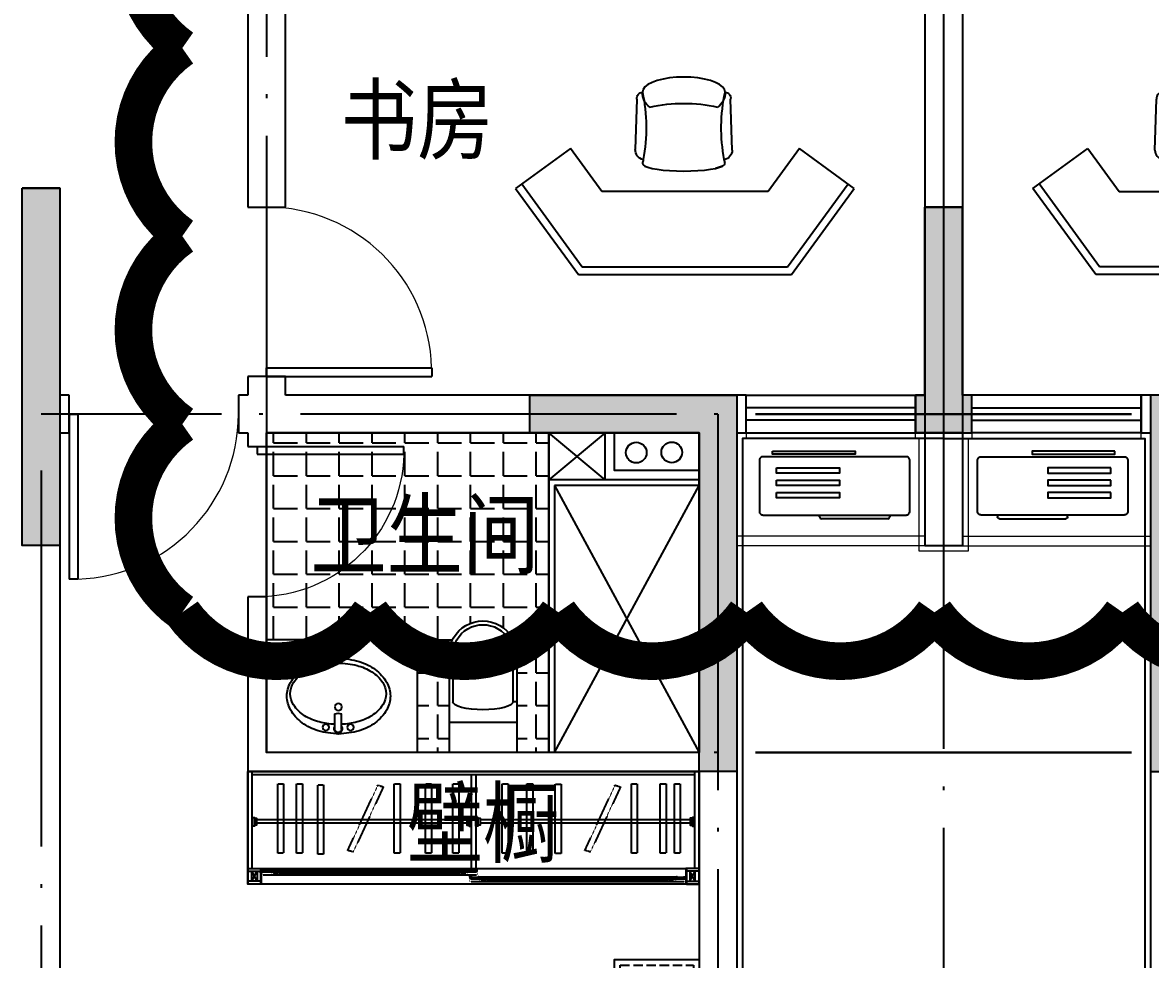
# Model space of a CAD drawing. Extents: x 802298 to 1915382, y -2285475 to -1340051.
# Drawn here: x 1374192 to 1380190, y -2236426 to -2231445 of the extents above; entities that cross this region are included whole.
import ezdxf
from ezdxf.enums import TextEntityAlignment as Align

# ---------------------------------------------------------------- set-up
doc = ezdxf.new("R2010")
doc.units = 0
doc.header["$LTSCALE"] = 1000
doc.header["$MEASUREMENT"] = 0
for name, pattern in [('DASH', [0.35, 0.25, -0.1]), ('DOTE', [2.42, 2, -0.2, 0.02, -0.2]), ('HIDDEN', [0.375, 0.25, -0.125]), ('k施-虚线', [4.5, 3, -1.5])]:
    doc.linetypes.add(name, pattern=pattern)
doc.layers.get('0').update_dxf_attribs({"linetype": 'CONTINUOUS'})
for name, color, linetype in [('DOTE', 1, 'CONTINUOUS'), ('PUB_TEXT', 7, 'CONTINUOUS'), ('WALL', 9, 'CONTINUOUS'), ('WINDOW', 4, 'CONTINUOUS'), ('修改', 6, 'CONTINUOUS'), ('厨卫', 154, 'CONTINUOUS'), ('家具', 33, 'CONTINUOUS'), ('平面填充', 252, 'CONTINUOUS'), ('结构', 7, 'CONTINUOUS')]:
    doc.layers.add(name, color=color, linetype=linetype)
doc.layers.add('保温', color=150, linetype='CONTINUOUS', lineweight=9)
doc.layers.add('栏杆百叶', color=36, linetype='CONTINUOUS', lineweight=9)
doc.layers.add('面积－户', color=2, linetype='CONTINUOUS', plot=False)
doc.styles.add('黑体', font='SIMHEI.TTF', dxfattribs={"width": 0.8})

# ---------------------------------------------------------------- blocks, each defined once
blk = doc.blocks.new('A$C20CC1F58')
for p, q in [((0, 180), (0, 700)), ((360, 700), (0, 700)), ((360, 180), (360, 700)), ((360, 539.5), (0, 539.5)), ((20, 180), (20, 430)), ((360, 430), (340, 430)), ((340, 180), (340, 430))]:
    blk.add_line(p, q)
blk.add_lwpolyline([(340, 430), (336.9, 438.2), (327.8, 446.1), (313, 453.4), (293.1, 459.8), (268.9, 465.1), (241.2, 469), (211.2, 471.4), (180, 472.2), (148.8, 471.4), (118.8, 469), (91.1, 465.1), (66.9, 459.8), (47, 453.4), (32.2, 446.1), (23.1, 438.2), (20, 430)])
for radius in [180, 160]:
    blk.add_arc((180, 180), radius, 180, 0)
blk = doc.blocks.new('$0$C-D_B0A01EA002')
for p, q in [((-18.6, -23.2), (-18.6, -105)), ((17.4, -23.2), (17.4, -105))]:
    blk.add_line(p, q)
blk.add_lwpolyline([(-273, -200, 0.130159), (-253.7, -273, 0.106469), (-192.5, -341.4, 0.084248), (-106.7, -384, 0.073281), (2, -400, 0.073281), (110.7, -384, 0.084248), (196.4, -341.4, 0.106469), (257.6, -273, 0.130159), (277, -200, 0.130159), (257.6, -127, 0.106469), (196.4, -58.6, 0.084248), (110.7, -16, 0.073281), (2, 0, 0.073281), (-106.7, -16, 0.084248), (-192.5, -58.6, 0.106469), (-253.7, -127, 0.130159)], format="xyb", close=True)
for points in [[(-18.6, -50.1, 0.052133), (-100.9, -62.4, 0.076468), (-179, -96, 0.107136), (-237.3, -152.8, 0.147373), (-255.4, -212.7, 0.147373)], [(-255.4, -212.7, 0.147373), (-237.3, -272.5, 0.107136), (-179, -329.3, 0.076468), (-100.9, -362.9, 0.063415), (-0.6, -375.7, 0.063415), (99.8, -362.9, 0.076468), (177.8, -329.3, 0.107136), (236.2, -272.5, 0.147373), (254.2, -212.7, 0.147373), (236.2, -152.8, 0.107136), (177.8, -96, 0.076468), (99.8, -62.4, 0.052133), (17.4, -50.1, 0.063415)]]:
    blk.add_lwpolyline(points, format="xyb")
for centre, radius in [((-66.1, -34.3), 16.9), ((65, -34.3), 16.9), ((0, -142.3), 18.8)]:
    blk.add_circle(centre, radius)
for centre, radius, start, end in [((-0.6, -24.8), 22.2, 324.09564, 215.90436), ((-0.6, -24.8), 18.1, 354.93946, 185.06054), ((-0.6, -71.8), 37.8, 241.58082, 298.41918)]:
    blk.add_arc(centre, radius, start, end)
blk.add_point((0, 0))
blk = doc.blocks.new('asfafasfsafaffd')
at = {"color": 8, "ltscale": 0.5}
for points in [[(1626096, -1342791.5), (1626296, -1342791.5), (1626296, -1344691.5), (1626096, -1344691.5)], [(1630896, -1342891.5), (1631096, -1342891.5), (1631096, -1344091.5), (1630846, -1344091.5), (1630846, -1343891.5), (1630896, -1343891.5)], [(1628796, -1343891.5), (1629896, -1343891.5), (1629896, -1345891.5), (1629696, -1345891.5), (1629696, -1344091.5), (1628796, -1344091.5)]]:
    blk.add_lwpolyline(points, close=True, dxfattribs=at)
for points in [[(1626296, -1342791.5), (1626296, -1344691.5), (1626096, -1342791.5), (1626096, -1344691.5)], [(1631096, -1342891.5), (1631096, -1344091.5), (1630896, -1342891.5), (1630896, -1344091.5)], [(1628796, -1344091.5), (1628796, -1343891.5), (1629896, -1344091.5), (1629896, -1343891.5)], [(1630896, -1343891.5), (1630846, -1343891.5), (1630896, -1344091.5), (1630846, -1344091.5)], [(1629896, -1345891.5), (1629696, -1345891.5), (1629896, -1344091.5), (1629696, -1344091.5)]]:
    blk.add_solid(points, dxfattribs=at)
blk = doc.blocks.new('dgfgf')
at = {"layer": '家具'}
blk.add_lwpolyline([(7597.4, -62676.2), (7147.4, -62676.2), (7147.4, -63176.2), (7597.4, -63176.2), (7597.4, -62676.2), (7517.4, -62676.2)], dxfattribs=at)
at = {"layer": '家具', "color": 251, "linetype": 'DASH', "ltscale": 0.2}
blk.add_lwpolyline([(7567.4, -62706.2), (7177.4, -62706.2), (7177.4, -63146.2), (7567.4, -63146.2)], close=True, dxfattribs=at)
blk = doc.blocks.new('A$C72813290')
at = {"layer": '家具'}
for p, q in [((579.1, 2000), (0, 2000)), ((0, 500), (0, 2000)), ((579.1, 500), (579.1, 2010)), ((1830, 2030), (599.1, 2030)), ((779.5, 752.6), (779.5, 2030)), ((1850, 500), (1850, 2000)), ((1850, 2000), (1980, 2000)), ((1980, 500), (1980, 2000)), ((30, 530), (30, 1970)), ((579.1, 1970), (30, 1970)), ((169.9, 1944.6), (169.9, 1282.8)), ((1850, 1970), (1950, 1970)), ((1950, 530), (1950, 1970)), ((169.9, 555.4), (169.9, 1217.2)), ((912.3, 500), (0, 500)), ((579.1, 530), (30, 530)), ((1850, 530), (1950, 530)), ((1850, 500), (1980, 500)), ((1830, 470), (967.1, 470))]:
    blk.add_line(p, q, dxfattribs=at)
at = {"layer": '家具', "linetype": 'DASH'}
for p, q in [((1850, 2000), (579.1, 2000)), ((912.3, 500), (1850, 500))]:
    blk.add_line(p, q, dxfattribs=at)
at = {"layer": '家具'}
for points in [[(169.9, 1944.6), (405.3, 1944.6, -0.414214), (465.3, 1884.6), (465.3, 1342.8, -0.414214), (405.3, 1282.8), (169.9, 1282.8, -0.414214), (109.9, 1342.8), (109.9, 1884.6, -0.414214)], [(169.9, 555.4), (405.3, 555.4, 0.414214), (465.3, 615.4), (465.3, 1157.2, 0.414214), (405.3, 1217.2), (169.9, 1217.2, 0.414214), (109.9, 1157.2), (109.9, 615.4, 0.414214)]]:
    blk.add_lwpolyline(points, format="xyb", close=True, dxfattribs=at)
blk.add_lwpolyline([(579.1, 832.6, 0.180302), (1070.8, 724.6, -0.088637), (967.1, 470.1, 28871.271551)], format="xyb", dxfattribs=at)
for centre, radius, start, end in [((599.1, 2010), 20, 90, 180), ((1819.3, 2001.3), 30.7, 357.68839, 69.69174), ((1391.5, 1313.2), 944, 210.60747, 243.27731), ((1819.3, 498.8), 30.7, 290.35664, 2.31522)]:
    blk.add_arc(centre, radius, start, end, dxfattribs=at)
blk.add_blockref('dgfgf', (-7147.4, 65176.2), dxfattribs=at)
at = {"layer": '家具', "xscale": -1, "rotation": 180}
blk.add_blockref('dgfgf', (-7147.4, -62676.2), dxfattribs=at)
blk = doc.blocks.new('A$C23642D9D')
at = {"layer": '家具'}
blk.add_blockref('A$C72813290', (0, 0), dxfattribs=at)
blk = doc.blocks.new('A$C4EB5717C')
at = {"layer": '家具', "color": 8}
for p, q in [((520.3, 110), (520.3, 120)), ((893.1, 120), (893.1, 110)), ((883.1, 100), (530.3, 100))]:
    blk.add_line(p, q, dxfattribs=at)
at = {"layer": '家具'}
blk.add_lwpolyline([(220, 120), (980, 120, 0.414214), (1000, 140), (1000, 410, 0.414214), (980, 430), (220, 430, 0.414214), (200, 410), (200, 140, 0.414214)], format="xyb", close=True, dxfattribs=at)
at = {"layer": '家具', "color": 8}
for points in [[(269.2, 459.1), (709, 459.1), (709, 444), (269.2, 444)], [(290.4, 371.5), (625.9, 371.5), (625.9, 342.6), (290.4, 342.6)], [(290.4, 305.7), (625.9, 305.7), (625.9, 276.8), (290.4, 276.8)], [(290.4, 239.9), (625.9, 239.9), (625.9, 211), (290.4, 211)]]:
    blk.add_lwpolyline(points, close=True, dxfattribs=at)
for centre, start, end in [((530.3, 110), 180, 270), ((883.1, 110), 270, 0)]:
    blk.add_arc(centre, 10, start, end, dxfattribs=at)
blk = doc.blocks.new('adadadsasadasd')
at = {"layer": '家具'}
for p, q in [((1600489.6, -1342374.6), (1600458.2, -1342382.6)), ((1600489.6, -1342374.6), (1600458.2, -1342382.6)), ((1600524.3, -1342368.7), (1600489.6, -1342374.6)), ((1600524.3, -1342368.7), (1600489.6, -1342374.6)), ((1600561.4, -1342365.1), (1600524.3, -1342368.7)), ((1600561.4, -1342365.1), (1600524.3, -1342368.7)), ((1600599.6, -1342363.9), (1600561.4, -1342365.1)), ((1600599.6, -1342363.9), (1600561.4, -1342365.1)), ((1600637.8, -1342365.1), (1600599.6, -1342363.9)), ((1600637.8, -1342365.1), (1600599.6, -1342363.9)), ((1600674.8, -1342368.7), (1600637.8, -1342365.1)), ((1600674.8, -1342368.7), (1600637.8, -1342365.1)), ((1600709.6, -1342374.6), (1600674.8, -1342368.7)), ((1600709.6, -1342374.6), (1600674.8, -1342368.7)), ((1600741, -1342382.6), (1600709.6, -1342374.6)), ((1600741, -1342382.6), (1600709.6, -1342374.6)), ((1600382.9, -1342430), (1600379.6, -1342443.9)), ((1600382.9, -1342430), (1600379.6, -1342443.9)), ((1600392.9, -1342416.5), (1600382.9, -1342430)), ((1600392.9, -1342416.5), (1600382.9, -1342430)), ((1600409.1, -1342403.9), (1600392.9, -1342416.5)), ((1600409.1, -1342403.9), (1600392.9, -1342416.5)), ((1600431.1, -1342392.4), (1600409.1, -1342403.9)), ((1600431.1, -1342392.4), (1600409.1, -1342403.9)), ((1600458.2, -1342382.6), (1600431.1, -1342392.4)), ((1600458.2, -1342382.6), (1600431.1, -1342392.4)), ((1600768.1, -1342392.4), (1600741, -1342382.6)), ((1600768.1, -1342392.4), (1600741, -1342382.6)), ((1600790.1, -1342403.9), (1600768.1, -1342392.4)), ((1600790.1, -1342403.9), (1600768.1, -1342392.4)), ((1600806.3, -1342416.5), (1600790.1, -1342403.9)), ((1600806.3, -1342416.5), (1600790.1, -1342403.9)), ((1600816.2, -1342430), (1600806.3, -1342416.5)), ((1600816.2, -1342430), (1600806.3, -1342416.5)), ((1600819.6, -1342443.9), (1600816.2, -1342430)), ((1600819.6, -1342443.9), (1600816.2, -1342430)), ((1600350.3, -1342481.2), (1600341.9, -1342748.5)), ((1600350.3, -1342481.2), (1600341.9, -1342748.5)), ((1600857.4, -1342751.9), (1600848.8, -1342481.2)), ((1600857.4, -1342751.9), (1600848.8, -1342481.2)), ((1599996.4, -1342743.6), (1599705.5, -1342955.7)), ((1599996.4, -1342743.6), (1599705.5, -1342955.7)), ((1600163.8, -1342973.1), (1599996.4, -1342743.6)), ((1600163.8, -1342973.1), (1599996.4, -1342743.6)), ((1601215.1, -1342743.6), (1601047.8, -1342973.1)), ((1601215.1, -1342743.6), (1601047.8, -1342973.1)), ((1601506, -1342955.7), (1601215.1, -1342743.6)), ((1601506, -1342955.7), (1601215.1, -1342743.6)), ((1600379.6, -1342823.9), (1600382.9, -1342830.8)), ((1600379.6, -1342823.9), (1600382.9, -1342830.8)), ((1600382.9, -1342830.8), (1600392.9, -1342837.5)), ((1600382.9, -1342830.8), (1600392.9, -1342837.5)), ((1600392.9, -1342837.5), (1600409.1, -1342843.9)), ((1600392.9, -1342837.5), (1600409.1, -1342843.9)), ((1600409.1, -1342843.9), (1600431.1, -1342849.6)), ((1600409.1, -1342843.9), (1600431.1, -1342849.6)), ((1600431.1, -1342849.6), (1600458.2, -1342854.5)), ((1600431.1, -1342849.6), (1600458.2, -1342854.5)), ((1600458.2, -1342854.5), (1600489.6, -1342858.5)), ((1600458.2, -1342854.5), (1600489.6, -1342858.5)), ((1600709.6, -1342858.5), (1600741, -1342854.5)), ((1600709.6, -1342858.5), (1600741, -1342854.5)), ((1600741, -1342854.5), (1600768.1, -1342849.6)), ((1600741, -1342854.5), (1600768.1, -1342849.6)), ((1600790.1, -1342843.9), (1600768.1, -1342849.6)), ((1600768.1, -1342849.6), (1600790.1, -1342843.9)), ((1600768.1, -1342849.6), (1600790.1, -1342843.9)), ((1600806.3, -1342837.5), (1600790.1, -1342843.9)), ((1600790.1, -1342843.9), (1600806.3, -1342837.5)), ((1600790.1, -1342843.9), (1600806.3, -1342837.5)), ((1600806.3, -1342837.5), (1600816.2, -1342830.8)), ((1600806.3, -1342837.5), (1600816.2, -1342830.8)), ((1600816.2, -1342830.8), (1600819.6, -1342823.9)), ((1600816.2, -1342830.8), (1600819.6, -1342823.9)), ((1600489.6, -1342858.5), (1600524.3, -1342861.5)), ((1600489.6, -1342858.5), (1600524.3, -1342861.5)), ((1600524.3, -1342861.5), (1600561.4, -1342863.3)), ((1600524.3, -1342861.5), (1600561.4, -1342863.3)), ((1600561.4, -1342863.3), (1600599.6, -1342863.9)), ((1600561.4, -1342863.3), (1600599.6, -1342863.9)), ((1600599.6, -1342863.9), (1600637.8, -1342863.3)), ((1600599.6, -1342863.9), (1600637.8, -1342863.3)), ((1600637.8, -1342863.3), (1600674.8, -1342861.5)), ((1600637.8, -1342863.3), (1600674.8, -1342861.5)), ((1600674.8, -1342861.5), (1600709.6, -1342858.5)), ((1600674.8, -1342861.5), (1600709.6, -1342858.5)), ((1599705.5, -1342955.7), (1600039.1, -1343413.1)), ((1599705.5, -1342955.7), (1600039.1, -1343413.1)), ((1599737.9, -1342932.1), (1600059.4, -1343373.1)), ((1601047.8, -1342973.1), (1600163.8, -1342973.1)), ((1601047.8, -1342973.1), (1600163.8, -1342973.1)), ((1601152.1, -1343373.1), (1601473.7, -1342932.1)), ((1601172.5, -1343413.1), (1601506, -1342955.7)), ((1601172.5, -1343413.1), (1601506, -1342955.7)), ((1600059.4, -1343373.1), (1601152.1, -1343373.1)), ((1600039.1, -1343413.1), (1601172.5, -1343413.1)), ((1600039.1, -1343413.1), (1601172.5, -1343413.1))]:
    blk.add_line(p, q, dxfattribs=at)
at = {"layer": '家具', "extrusion": (0, 0, -1)}
for centre, major_axis, start_param, end_param in [((1600383.5, -1342477), (-23.6, 23.6), 5.371485, 6.95246), ((1600383.5, -1342477), (-23.6, 23.6), 5.371485, 6.95246), ((1600471.8, -1342447.8), (-65.3, 65.3), 4.528152, 5.540103), ((1599510, -1342633.9), (629.4, 629.4), 0.570297, 0.976441), ((1600727.4, -1342447.8), (-65.2, 65.2), 2.313868, 3.325802), ((1601689.2, -1342633.9), (-629.4, 629.4), 5.306744, 5.712889), ((1600815.7, -1342477), (23.6, 23.6), -0.669275, 0.9117), ((1600815.7, -1342477), (23.6, 23.6), -0.669275, 0.9117), ((1600599.6, -1343323.8), (579.8, 579.8), -1.006746, -0.564071), ((1600393.7, -1342751.9), (36.7, 36.7), 2.546592, 3.991324), ((1600393.7, -1342751.9), (36.7, 36.7), 2.546592, 3.991324), ((1600805.4, -1342751.9), (36.7, 36.7), 0.786618, 2.165797), ((1600805.4, -1342751.9), (36.7, 36.7), 0.786618, 2.165797), ((1599509.6, -1342633.9), (-872.2, 179.7), 3.129397, 3.153448), ((1599509.6, -1342633.9), (-872.2, 179.7), 3.129397, 3.153448), ((1601689.6, -1342633.9), (872.2, 179.7), 3.129733, 3.153784), ((1601689.6, -1342633.9), (872.2, 179.7), 3.129733, 3.153784)]:
    blk.add_ellipse(centre, major_axis=major_axis, ratio=1, start_param=start_param, end_param=end_param, dxfattribs=at)
blk = doc.blocks.new('$DorLib2D$00000001')
for p, q in [((0.45, 0.975), (0.5, 0.975)), ((0.45, 0), (0.45, 0.975)), ((0.5, 0), (0.5, 0.975)), ((0.5, 0), (0.45, 0))]:
    blk.add_line(p, q)
at = {"lineweight": 13}
blk.add_arc((0.475, 0), 0.975, 91.46928, 180, dxfattribs=at)
blk = doc.blocks.new('A$C4EDB07DC')
at = {"layer": '家具'}
h = blk.add_hatch(dxfattribs=at)
h.set_pattern_fill('DOTS', color=256, scale=10, angle=180, style=0)
h.set_pattern_definition([(360, (7126.516, -2043.4462), (0.3125, 0.625), [0, -0.625])])
edge = h.paths.add_edge_path()
edge.add_line((-190, 63.1), (-187, 63.1))
edge.add_line((-187, 63.1), (-187, 71.1))
edge.add_line((-187, 71.1), (-190, 71.1))
edge.add_ellipse((-189.7, 67.1), major_axis=(2.83, -2.83), ratio=1, start_angle=138.5853, end_angle=311.4147)
h = blk.add_hatch(color=256, dxfattribs=at)
h.paths.add_polyline_path([(-148.1, 77.9), (-145.6, 77.9), (-145.6, 80.9), (-148.1, 80.9)])
edge = h.paths.add_edge_path(flags=16)
edge.add_line((-146.2, 77.9), (-148.1, 77.9))
h = blk.add_hatch(color=256, dxfattribs=at)
h.paths.add_polyline_path([(753.1, 77.9), (750.6, 77.9), (750.6, 80.9), (753.1, 80.9)])
edge = h.paths.add_edge_path(flags=16)
edge.add_line((751.2, 77.9), (753.1, 77.9))
h = blk.add_hatch(color=256, dxfattribs=at)
h.paths.add_polyline_path([(796.9, 39.6), (799.4, 39.6), (799.4, 42.6), (796.9, 42.6)])
edge = h.paths.add_edge_path(flags=16)
edge.add_line((798.8, 39.6), (796.9, 39.6))
h = blk.add_hatch(color=256, dxfattribs=at)
h.paths.add_polyline_path([(1699.7, 39.6), (1697.2, 39.6), (1697.2, 42.6), (1699.7, 42.6)])
edge = h.paths.add_edge_path(flags=16)
edge.add_line((1697.8, 39.6), (1699.7, 39.6))
h = blk.add_hatch(dxfattribs=at)
h.set_pattern_fill('DOTS', color=256, scale=10, angle=180, style=0)
h.set_pattern_definition([(180, (-5577.07925, -2081.9169), (-0.3125, 0.625), [0, -0.625])])
edge = h.paths.add_edge_path()
edge.add_line((1739.4, 32.6), (1736.4, 32.6))
edge.add_line((1736.4, 32.6), (1736.4, 24.6))
edge.add_line((1736.4, 24.6), (1739.4, 24.6))
edge.add_ellipse((1739.1, 28.6), major_axis=(2.83, -2.83), ratio=1, start_angle=-41.4147, end_angle=131.4147)
for p, q in [((-250, 0, 0), (-250, 650, 0)), ((-250, 0, 0), (-250, 650, 0)), ((-250, 650, 0), (1800, 650)), ((-250, 650, 0), (-250, 17.2, 0)), ((-230, 90, 0), (-230, 650, 0)), ((1800, 90), (1800, 650)), ((795, 375, 0), (795, 375, 0)), ((1770, 375), (1770, 375)), ((795, 345, 0), (795, 345, 0)), ((1770, 345), (1770, 345)), ((-250, 47, 0), (-250, 90, 0)), ((-250, 90, 0), (-250, 0, 0)), ((-250, 75, 0), (-193, 75, 0)), ((-232, 18, 0), (-232, 75, 0)), ((-208, 18, 0), (-232, 75, 0)), ((-232, 18, 0), (-208, 75, 0)), ((-208, 75, 0), (-208, 18, 0)), ((-190, 90, 0), (-190, 0, 0)), ((-190, 71.1, 0), (-186.9, 71.1, 0)), ((-190, 63.1, 0), (-187, 63.1, 0)), ((-187.6, 79.2, 0), (-179.6, 79.2, 0)), ((-187, 63.1, 0), (-187, 71.1, 0)), ((795, 77.9, 0), (-186.5, 77.9, 0)), ((-184.2, 68.9, 0), (-184.2, 77.9, 0)), ((789.2, 68.9, 0), (-184.2, 68.9, 0)), ((-180.9, 52.9, 0), (788.4, 52.9, 0)), ((-148.1, 80.9, 0), (-145.6, 80.9, 0)), ((-148.1, 77.9, 0), (-148.1, 80.9, 0)), ((-146.2, 77.9, 0), (-148.1, 77.9, 0)), ((-145.6, 80.9, 0), (750.6, 80.9, 0)), ((-113.6, 68.9, 0), (-130.6, 68.9, 0)), ((-130.6, 68.9, 0), (-130.6, 57.9, 0)), ((-130.6, 59.9, 0), (-130.2, 60.9, 0)), ((-130.6, 56.4, 0), (-130.6, 58.6, 0)), ((-130.6, 57.9, 0), (-127.6, 57.9, 0)), ((-130.6, 55.9, 0), (736.9, 55.9, 0)), ((-130, 68, 0), (-130.5, 67.6, 0)), ((-130.5, 67.6, 0), (-130.5, 67.6, 0)), ((-130.5, 65.7, 0), (-130, 66, 0)), ((-130.2, 60.9, 0), (-129.6, 61.8, 0)), ((-129.5, 68.5, 0), (-130, 68, 0)), ((-130, 66, 0), (-129.5, 66.6, 0)), ((-129.6, 61.8, 0), (-128.6, 62.5, 0)), ((-128.9, 68.9, 0), (-129.5, 68.5, 0)), ((-129.5, 66.6, 0), (-129, 67, 0)), ((-129, 67, 0), (-128.5, 67.4, 0)), ((-128.6, 62.5, 0), (-127.9, 63.1, 0)), ((-128.5, 67.4, 0), (-128, 67.7, 0)), ((-128, 67.7, 0), (-127.8, 68.3, 0)), ((-127.9, 63.1, 0), (-127, 63.7, 0)), ((-127.8, 68.3, 0), (-127.3, 68.6, 0)), ((-127.6, 57.9, 0), (-127.6, 60.2, 0)), ((-127.3, 68.6, 0), (-126.9, 68.8, 0)), ((-127, 63.7, 0), (-126.6, 64.1, 0)), ((-126.6, 60.1, 0), (-126.9, 59.8, 0)), ((-126.6, 64.1, 0), (-126.3, 64.6, 0)), ((-126.1, 60.5, 0), (-126.6, 60.1, 0)), ((-126.3, 64.6, 0), (-126, 65.3, 0)), ((-125.5, 60.7, 0), (-126.1, 60.5, 0)), ((-126, 65.3, 0), (-125.5, 65.9, 0)), ((-125.5, 65.9, 0), (-125, 66.2, 0)), ((-124.9, 61, 0), (-125.5, 60.7, 0)), ((-125, 66.2, 0), (-124.4, 66.7, 0)), ((-124.4, 61.3, 0), (-124.9, 61, 0)), ((-124.4, 66.7, 0), (-123.8, 67.2, 0)), ((-123.7, 61.7, 0), (-124.4, 61.3, 0)), ((-123.8, 67.2, 0), (-122.9, 67.6, 0)), ((-123, 62.3, 0), (-123.7, 61.7, 0)), ((-122.7, 62.8, 0), (-123, 62.3, 0)), ((-122.9, 67.6, 0), (-122.2, 67.8, 0)), ((-122.3, 63.4, 0), (-122.7, 62.8, 0)), ((-121.6, 63.8, 0), (-122.3, 63.4, 0)), ((-122.2, 67.8, 0), (-121.6, 68, 0)), ((-121.6, 68, 0), (-121, 68.1, 0)), ((-120.8, 64.3, 0), (-121.6, 63.8, 0)), ((-121, 68.1, 0), (-120.4, 68.3, 0)), ((-120.1, 65, 0), (-120.8, 64.3, 0)), ((-120.4, 68.3, 0), (-119.9, 68.3, 0)), ((-119.2, 65.8, 0), (-120.1, 65, 0)), ((-119.9, 68.3, 0), (-119.9, 68.9, 0)), ((-118.7, 66.4, 0), (-119.2, 65.8, 0)), ((-118.4, 67, 0), (-118.7, 66.4, 0)), ((-117.3, 67.3, 0), (-118.4, 67, 0)), ((-115.9, 67.6, 0), (-117.3, 67.3, 0)), ((-114.4, 68, 0), (-115.9, 67.6, 0)), ((-114.8, 66.6, 0), (-113.6, 66.6, 0)), ((-113.8, 68.9, 0), (-114.4, 68, 0)), ((-113.6, 68.9, 0), (-113.6, 66.6, 0)), ((-110.6, 68.9, 0), (-110.6, 65.9, 0)), ((-110.6, 68.9, 0), (-110.6, 65.9, 0)), ((715.6, 65.9, 0), (-110.6, 65.9, 0)), ((735.6, 68.9, 0), (715.6, 68.9, 0)), ((715.6, 68.9, 0), (715.6, 65.9, 0)), ((718.6, 68.9, 0), (735.6, 68.9, 0)), ((718.6, 68.9, 0), (718.6, 66.6, 0)), ((719.8, 66.6, 0), (718.6, 66.6, 0)), ((718.8, 68.9, 0), (719.4, 68, 0)), ((719.4, 68, 0), (720.9, 67.6, 0)), ((720.9, 67.6, 0), (722.3, 67.3, 0)), ((722.3, 67.3, 0), (723.4, 67, 0)), ((723.4, 67, 0), (723.7, 66.4, 0)), ((723.7, 66.4, 0), (724.2, 65.8, 0)), ((724.2, 65.8, 0), (725.1, 65, 0)), ((724.9, 68.3, 0), (724.9, 68.9, 0)), ((725.4, 68.3, 0), (724.9, 68.3, 0)), ((725.1, 65, 0), (725.8, 64.3, 0)), ((726, 68.1, 0), (725.4, 68.3, 0)), ((725.8, 64.3, 0), (726.6, 63.8, 0)), ((726.6, 68, 0), (726, 68.1, 0)), ((727.2, 67.8, 0), (726.6, 68, 0)), ((726.6, 63.8, 0), (727.3, 63.4, 0)), ((727.9, 67.6, 0), (727.2, 67.8, 0)), ((727.3, 63.4, 0), (727.7, 62.8, 0)), ((727.7, 62.8, 0), (728, 62.3, 0)), ((728.8, 67.2, 0), (727.9, 67.6, 0)), ((728, 62.3, 0), (728.7, 61.7, 0)), ((728.7, 61.7, 0), (729.4, 61.3, 0)), ((729.4, 66.7, 0), (728.8, 67.2, 0)), ((730, 66.2, 0), (729.4, 66.7, 0)), ((729.4, 61.3, 0), (729.9, 61, 0)), ((729.9, 61, 0), (730.5, 60.7, 0)), ((730.5, 65.9, 0), (730, 66.2, 0)), ((731, 65.3, 0), (730.5, 65.9, 0)), ((730.5, 60.7, 0), (731.1, 60.5, 0)), ((731.3, 64.6, 0), (731, 65.3, 0)), ((731.1, 60.5, 0), (731.6, 60.1, 0)), ((731.6, 64.1, 0), (731.3, 64.6, 0)), ((732, 63.7, 0), (731.6, 64.1, 0)), ((731.6, 60.1, 0), (731.9, 59.8, 0)), ((732.3, 68.6, 0), (731.9, 68.8, 0)), ((732.9, 63.1, 0), (732, 63.7, 0)), ((732.8, 68.3, 0), (732.3, 68.6, 0)), ((732.6, 57.9, 0), (732.6, 60.2, 0)), ((735.6, 57.9, 0), (732.6, 57.9, 0)), ((733, 67.7, 0), (732.8, 68.3, 0)), ((733.6, 62.5, 0), (732.9, 63.1, 0)), ((733.5, 67.4, 0), (733, 67.7, 0)), ((734, 67, 0), (733.5, 67.4, 0)), ((734.6, 61.8, 0), (733.6, 62.5, 0)), ((733.9, 68.9, 0), (734.5, 68.5, 0)), ((734.5, 66.6, 0), (734, 67, 0)), ((734.5, 68.5, 0), (735, 68, 0)), ((735, 66, 0), (734.5, 66.6, 0)), ((735.2, 60.9, 0), (734.6, 61.8, 0)), ((735, 68, 0), (735.5, 67.6, 0)), ((735.5, 65.7, 0), (735, 66, 0)), ((735.6, 59.9, 0), (735.2, 60.9, 0)), ((735.5, 67.6, 0), (735.5, 67.6, 0)), ((735.6, 68.9, 0), (735.6, 57.9, 0)), ((735.6, 56.4, 0), (735.6, 58.6, 0)), ((753.1, 80.9, 0), (750.6, 80.9, 0)), ((751.2, 77.9, 0), (753.1, 77.9, 0)), ((753.1, 77.9, 0), (753.1, 80.9, 0)), ((792.6, 79.2, 0), (784.6, 79.2, 0)), ((789.2, 68.9, 0), (789.2, 77.9, 0)), ((1740, 90, 0), (1740, 0, 0)), ((1800, 75), (1743, 75, 0)), ((1758, 75, 0), (1758, 18, 0)), ((1758, 18, 0), (1782, 75)), ((1782, 18), (1758, 75, 0)), ((1782, 18), (1782, 75)), ((1800, 47), (1800, 90)), ((-193, 18, 0), (-250, 18, 0)), ((757.4, 50.6, 0), (757.4, 40.9, 0)), ((757.4, 40.9, 0), (765.4, 40.9, 0)), ((760.8, 39.6, 0), (1735.9, 39.6, 0)), ((760.8, 30.6, 0), (760.8, 39.6, 0)), ((760.8, 30.6, 0), (1733.6, 30.6, 0)), ((764.1, 14.6, 0), (1731.3, 14.6, 0)), ((765.4, 40.9, 0), (765.4, 50.6, 0)), ((796.9, 42.6, 0), (799.4, 42.6, 0)), ((796.9, 39.6, 0), (796.9, 42.6, 0)), ((798.8, 39.6, 0), (796.9, 39.6, 0)), ((799.4, 42.6, 0), (1697.2, 42.6, 0)), ((831.4, 30.6, 0), (814.4, 30.6, 0)), ((814.4, 30.6, 0), (814.4, 19.6, 0)), ((814.4, 21.5, 0), (814.8, 22.6, 0)), ((814.4, 19.6, 0), (817.4, 19.6, 0)), ((814.4, 17.6, 0), (1680.3, 17.6)), ((815, 29.7, 0), (814.5, 29.3, 0)), ((814.5, 29.3, 0), (814.5, 29.3, 0)), ((814.5, 27.4, 0), (815, 27.7, 0)), ((814.8, 22.6, 0), (815.4, 23.4, 0)), ((815.5, 30.2, 0), (815, 29.7, 0)), ((815, 27.7, 0), (815.5, 28.2, 0)), ((815.4, 23.4, 0), (816.4, 24.1, 0)), ((816.1, 30.5, 0), (815.5, 30.2, 0)), ((815.5, 28.2, 0), (816, 28.7, 0)), ((816, 28.7, 0), (816.5, 29.1, 0)), ((816.4, 24.1, 0), (817.1, 24.8, 0)), ((816.5, 29.1, 0), (817, 29.4, 0)), ((817, 29.4, 0), (817.2, 30, 0)), ((817.1, 24.8, 0), (818, 25.3, 0)), ((817.2, 30, 0), (817.7, 30.2, 0)), ((817.4, 19.6, 0), (817.4, 21.8, 0)), ((817.7, 30.2, 0), (818.1, 30.4, 0)), ((818, 25.3, 0), (818.4, 25.8, 0)), ((818.4, 21.8, 0), (818.1, 21.4, 0)), ((818.4, 25.8, 0), (818.7, 26.3, 0)), ((818.9, 22.2, 0), (818.4, 21.8, 0)), ((818.7, 26.3, 0), (819, 26.9, 0)), ((819.5, 22.4, 0), (818.9, 22.2, 0)), ((819, 26.9, 0), (819.5, 27.6, 0)), ((819.5, 27.6, 0), (820, 27.9, 0)), ((820.1, 22.6, 0), (819.5, 22.4, 0)), ((820, 27.9, 0), (820.6, 28.4, 0)), ((820.6, 22.9, 0), (820.1, 22.6, 0)), ((820.6, 28.4, 0), (821.2, 28.9, 0)), ((821.3, 23.3, 0), (820.6, 22.9, 0)), ((821.2, 28.9, 0), (822.1, 29.3, 0)), ((822, 23.9, 0), (821.3, 23.3, 0)), ((822.3, 24.4, 0), (822, 23.9, 0)), ((822.1, 29.3, 0), (822.8, 29.5, 0)), ((822.7, 25.1, 0), (822.3, 24.4, 0)), ((823.4, 25.4, 0), (822.7, 25.1, 0)), ((822.8, 29.5, 0), (823.4, 29.7, 0)), ((823.4, 29.7, 0), (824, 29.7, 0)), ((824.2, 26, 0), (823.4, 25.4, 0)), ((824, 29.7, 0), (824.6, 29.9, 0)), ((824.9, 26.6, 0), (824.2, 26, 0)), ((824.6, 29.9, 0), (825.1, 30, 0)), ((825.8, 27.5, 0), (824.9, 26.6, 0)), ((825.1, 30, 0), (825.1, 30.6, 0)), ((826.3, 28, 0), (825.8, 27.5, 0)), ((826.6, 28.7, 0), (826.3, 28, 0)), ((827.7, 28.9, 0), (826.6, 28.7, 0)), ((829.1, 29.2, 0), (827.7, 28.9, 0)), ((830.6, 29.7, 0), (829.1, 29.2, 0)), ((830.2, 28.2, 0), (831.4, 28.2, 0)), ((831.2, 30.5, 0), (830.6, 29.7, 0)), ((831.4, 30.6, 0), (831.4, 28.2, 0)), ((834.4, 30.6, 0), (834.4, 27.6, 0)), ((1659.2, 27.6), (834.4, 27.6, 0)), ((1659.2, 30.6), (1659.2, 27.6)), ((1662.2, 30.6), (1679.2, 30.6)), ((1662.2, 30.6), (1662.2, 28.2)), ((1663.4, 28.2), (1662.2, 28.2)), ((1662.4, 30.5), (1663, 29.7)), ((1663, 29.7), (1664.5, 29.2)), ((1664.5, 29.2), (1665.9, 28.9)), ((1665.9, 28.9), (1667, 28.7)), ((1667, 28.7), (1667.3, 28)), ((1667.3, 28), (1667.8, 27.5)), ((1667.8, 27.5), (1668.8, 26.6)), ((1668.6, 30), (1668.5, 30.6)), ((1669.1, 29.9), (1668.6, 30)), ((1668.8, 26.6), (1669.5, 26)), ((1669.7, 29.7), (1669.1, 29.9)), ((1669.5, 26), (1670.2, 25.4)), ((1670.2, 29.7), (1669.7, 29.7)), ((1670.8, 29.5), (1670.2, 29.7)), ((1670.2, 25.4), (1670.9, 25.1)), ((1671.6, 29.3), (1670.8, 29.5)), ((1670.9, 25.1), (1671.3, 24.4)), ((1671.3, 24.4), (1671.6, 23.9)), ((1672.5, 28.9), (1671.6, 29.3)), ((1671.6, 23.9), (1672.4, 23.3)), ((1672.4, 23.3), (1673, 22.9)), ((1673, 28.4), (1672.5, 28.9)), ((1673.6, 27.9), (1673, 28.4)), ((1673, 22.9), (1673.5, 22.6)), ((1673.5, 22.6), (1674.2, 22.4)), ((1674.2, 27.6), (1673.6, 27.9)), ((1674.6, 26.9), (1674.2, 27.6)), ((1674.2, 22.4), (1674.7, 22.2)), ((1674.9, 26.3), (1674.6, 26.9)), ((1674.7, 22.2), (1675.2, 21.8)), ((1675.2, 25.8), (1674.9, 26.3)), ((1675.7, 25.3), (1675.2, 25.8)), ((1675.2, 21.8), (1675.5, 21.4)), ((1676, 30.2), (1675.6, 30.4)), ((1676.5, 24.8), (1675.7, 25.3)), ((1676.5, 30), (1676, 30.2)), ((1676.2, 19.6), (1676.2, 21.8)), ((1679.2, 19.6), (1676.2, 19.6)), ((1676.6, 29.4), (1676.5, 30)), ((1677.2, 24.1), (1676.5, 24.8)), ((1677.2, 29.1), (1676.6, 29.4)), ((1677.6, 28.7), (1677.2, 29.1)), ((1678.2, 23.4), (1677.2, 24.1)), ((1677.5, 30.5), (1678.2, 30.2)), ((1678.1, 28.2), (1677.6, 28.7)), ((1678.6, 27.7), (1678.1, 28.2)), ((1678.2, 30.2), (1678.6, 29.7)), ((1678.8, 22.6), (1678.2, 23.4)), ((1678.6, 29.7), (1679.2, 29.3)), ((1679.2, 27.4), (1678.6, 27.7)), ((1679.2, 21.5), (1678.8, 22.6)), ((1679.2, 30.6), (1679.2, 19.6)), ((1679.2, 29.3), (1679.2, 29.3)), ((1679.2, 18.1), (1679.2, 20.2)), ((1699.7, 42.6, 0), (1697.2, 42.6, 0)), ((1697.8, 39.6, 0), (1699.7, 39.6, 0)), ((1699.7, 39.6, 0), (1699.7, 42.6, 0)), ((1737, 40.9, 0), (1729, 40.9, 0)), ((1733.6, 30.6, 0), (1733.6, 39.6, 0)), ((1739.4, 32.6, 0), (1736.3, 32.6, 0)), ((1736.4, 24.6, 0), (1736.4, 32.6, 0)), ((1739.4, 24.6, 0), (1736.4, 24.6, 0)), ((1743, 18, 0), (1800, 18)), ((1743, 0, 0), (-250, 0, 0)), ((1800, 0), (1743, 0, 0))]:
    blk.add_line(p, q, dxfattribs=at)
at = {"layer": '家具', "linetype": 'k施-虚线', "ltscale": 30}
for p, q in [((765, 630, 0), (765, 90, 0)), ((785, 630, 0), (785, 90, 0))]:
    blk.add_line(p, q, dxfattribs=at)
at = {"layer": '家具', "linetype": 'HIDDEN', "ltscale": 0.001}
for p, q in [((745, 371.6, 0), (-210, 371.6, 0)), ((1760, 371.6), (805, 371.6, 0)), ((745, 351.6, 0), (-210, 351.6, 0)), ((1760, 351.6), (805, 351.6, 0))]:
    blk.add_line(p, q, dxfattribs=at)
at = {"layer": '家具'}
for points in [[(1780, 630), (-230, 630)], [(1780, 90), (1780, 650)], [(1800, 90), (1740, 90)]]:
    blk.add_lwpolyline(points, dxfattribs=at)
at = {"layer": '家具', "linetype": 'HIDDEN', "ltscale": 0.001, "elevation": 0}
for points in [[(-114.3, 177.8), (-114.3, 577.8), (-87.5, 577.8), (-87.5, 177.8)], [(-28.5, 177.8), (-28.5, 577.8), (-1.8, 577.8), (-1.8, 177.8)], [(67.7, 171.9), (67.7, 571.9), (94.4, 571.9), (94.4, 171.9)], [(203.7, 194.4), (340.5, 570.3), (365.6, 561.1), (228.8, 185.2)], [(415.1, 177.8), (415.1, 577.8), (441.9, 577.8), (441.9, 177.8)], [(556.8, 177.8), (556.8, 577.8), (583.6, 577.8), (583.6, 177.8)], [(681.3, 177.8), (681.3, 577.8), (708, 577.8), (708, 177.8)], [(905.4, 177.8), (905.4, 577.8), (932.1, 577.8), (932.1, 177.8)], [(1017.7, 177.8), (1017.7, 577.8), (1044.5, 577.8), (1044.5, 177.8)], [(1146.2, 176.2), (1146.2, 576.2), (1173, 576.2), (1173, 176.2)]]:
    blk.add_lwpolyline(points, close=True, dxfattribs=at)
at = {"layer": '家具', "linetype": 'HIDDEN', "ltscale": 0.001}
for points in [[(1281.1, 194.4), (1417.9, 570.3), (1443, 561.1), (1306.2, 185.2)], [(1492.5, 177.8), (1492.5, 577.8), (1519.2, 577.8), (1519.2, 177.8)], [(1623, 177.8), (1623, 577.8), (1649.8, 577.8), (1649.8, 177.8)], [(1687.5, 177.8), (1687.5, 577.8), (1714.2, 577.8), (1714.2, 177.8)]]:
    blk.add_lwpolyline(points, close=True, dxfattribs=at)
at = {"layer": '家具', "elevation": 0}
for points in [[(-230, 385), (-220, 385), (-220, 335), (-230, 335)], [(-220, 380), (-210, 380), (-210, 340), (-220, 340)], [(755, 380), (745, 380), (745, 340), (755, 340)], [(765, 385), (755, 385), (755, 335), (765, 335)], [(785, 385), (795, 385), (795, 335), (785, 335)], [(785, 385), (795, 385), (795, 335), (785, 335)], [(795, 380), (805, 380), (805, 340), (795, 340)], [(-250, 90), (-193, 90), (-193, 0), (-250, 0)], [(-148.1, 77.9), (-145.6, 77.9), (-145.6, 80.9), (-148.1, 80.9)], [(753.1, 77.9), (750.6, 77.9), (750.6, 80.9), (753.1, 80.9)], [(796.9, 39.6), (799.4, 39.6), (799.4, 42.6), (796.9, 42.6)], [(1699.7, 39.6), (1697.2, 39.6), (1697.2, 42.6), (1699.7, 42.6)]]:
    blk.add_lwpolyline(points, close=True, dxfattribs=at)
at = {"layer": '家具'}
for points in [[(1770, 380), (1760, 380), (1760, 340), (1770, 340)], [(1770, 380), (1760, 380), (1760, 340), (1770, 340)], [(1780, 385), (1770, 385), (1770, 335), (1780, 335)], [(1780, 385), (1770, 385), (1770, 335), (1780, 335)], [(1800, 90), (1743, 90), (1743, 0), (1800, 0)]]:
    blk.add_lwpolyline(points, close=True, dxfattribs=at)
at = {"layer": '家具', "elevation": 0}
blk.add_lwpolyline([(-250, 90), (-190, 90)], dxfattribs=at)
at = {"layer": '家具', "linetype": 'k施-虚线', "ltscale": 30}
blk.add_lwpolyline([(-193, 90), (1740, 90)], dxfattribs=at)
at = {"layer": '家具', "const_width": 1.2, "elevation": 0}
for points in [[(-190.6, 53.5), (-181.2, 53.5), (-181.2, 56.5), (-144.2, 56.5), (-144.2, 59.5), (-140, 59.5), (-140, 56.5), (-131.2, 56.5), (-131.2, 68.3), (-134.6, 68.3)], [(-190, 78.5), (-178.2, 78.5), (-178.2, 80.3), (-179.6, 80.3)], [(-190, 70.9), (-190, 80.3), (-187.6, 80.3)], [(-189.4, 60.9), (-187, 60.9), (-187, 72.9), (-190, 72.9)], [(-190, 53.5), (-190, 62.9)], [(-178.2, 80.3), (-146.2, 80.3), (-146.2, 77.9)], [(795.6, 53.5), (786.2, 53.5), (786.2, 56.5), (749.2, 56.5), (749.2, 59.5), (745, 59.5), (745, 56.5), (736.2, 56.5), (736.2, 68.3), (739.6, 68.3)], [(783.2, 80.3), (751.2, 80.3), (751.2, 77.9)], [(795, 78.5), (783.2, 78.5), (783.2, 80.3), (784.6, 80.3)], [(794.4, 60.9), (792, 60.9), (792, 72.9), (795, 72.9)], [(795, 70.9), (795, 80.3), (792.6, 80.3)], [(795, 53.5), (795, 62.9)], [(754.4, 15.2), (763.8, 15.2), (763.8, 18.2), (800.8, 18.2), (800.8, 21.2), (805, 21.2), (805, 18.2), (813.8, 18.2), (813.8, 30), (810.4, 30)], [(755, 40.2), (766.8, 40.2), (766.8, 42), (765.4, 42)], [(755, 32.6), (755, 42), (757.4, 42)], [(755.6, 22.6), (758, 22.6), (758, 34.6), (755, 34.6)], [(755, 15.2), (755, 24.6)], [(766.8, 42), (798.8, 42), (798.8, 39.6)], [(1727.6, 42), (1697.8, 42), (1697.8, 39.6)], [(1739.4, 40.2), (1727.6, 40.2), (1727.6, 42), (1729, 42)], [(1738.8, 22.6), (1736.4, 22.6), (1736.4, 34.6), (1739.4, 34.6)], [(1739.4, 32.6), (1739.4, 42), (1737, 42)], [(1739.4, 15.2), (1739.4, 24.6)]]:
    blk.add_lwpolyline(points, dxfattribs=at)
at = {"layer": '家具', "const_width": 1.2}
blk.add_lwpolyline([(1740, 15.2), (1730.6, 15.2), (1730.6, 18.2), (1695.8, 18.2), (1695.8, 21.2), (1690.1, 21.2), (1690.1, 18.2), (1679.8, 18.2), (1679.8, 30), (1683.2, 30)], dxfattribs=at)
at = {"layer": '家具'}
for centre, radius, start, end in [((-189.7, 67.1, 0), 4.01, 93.5853, 266.4147), ((-125.2, 63.8, 0), 4.34, 235.7549, 338.9778), ((-114.8, 59.8, 0), 6.78, 90, 158.9778), ((719.8, 59.8, 0), 6.78, 21.0222, 90), ((730.2, 63.8, 0), 4.34, 201.0222, 304.2451), ((816, 43.2, 0), 57.9, 172.6272, 182.241), ((722.2, 46.7, 0), 37.3, 351.1451, 6.0902), ((903.5, 47.7, 0), 143.3, 178.8502, 182.7299), ((786.5, 45.8, 0), 25.6, 169.0605, 190.9395), ((640.7, 44.5, 0), 121.7, 358.3087, 2.8763), ((1027.3, 43.9, 0), 264, 178.552, 180.6581), ((731.2, 44.6, 0), 33.4, 353.6194, 10.329), ((819.8, 25.4, 0), 4.34, 235.7549, 338.9778), ((830.2, 21.4, 0), 6.78, 90, 158.9778), ((1663.4, 21.4), 6.78, 21.0222, 90), ((1673.8, 25.4), 4.34, 201.0222, 304.2451), ((1739.1, 28.6, 0), 4.01, 273.5853, 86.4147)]:
    blk.add_arc(centre, radius, start, end, dxfattribs=at)
blk = doc.blocks.new('$TCHSYS$WIN2D')
for p, q in [((-0.5, 0.5), (0.5, 0.5)), ((-0.5, 0.5), (-0.5, -0.5)), ((0.5, 0.5), (0.5, -0.5)), ((0.5, 0.1667), (-0.5, 0.1667)), ((0.5, -0.1667), (-0.5, -0.1667)), ((-0.5, -0.5), (0.5, -0.5))]:
    blk.add_line(p, q)

msp = doc.modelspace()

# ---------------------------------------------------------------- hatches: boundary and pattern name
at = {"layer": '平面填充'}
h = msp.add_hatch(dxfattribs=at)
h.set_pattern_fill('ANGLE', color=256, scale=50, style=0)
h.set_pattern_definition([(0, (425741.8, -788134.24), (0, 174.625), [127, -47.625]), (90, (425741.8, -788134.24), (-174.625, 1e-14), [127, -47.625])])
h.paths.add_polyline_path([(1376290.5, -2234726.4), (1376290.5, -2235326.4), (1376460.5, -2235326.4), (1376460.5, -2234806.4, -1), (1376820.5, -2234806.4), (1376820.5, -2235326.4), (1376990.5, -2235326.4), (1376990.5, -2233626.4), (1375490.5, -2233626.4), (1375490.5, -2234726.4)])
h.paths.add_polyline_path([(1375712, -2234480.8), (1376950.8, -2234480.8), (1376950.8, -2233888.4), (1375712, -2233888.4)], flags=24)

# ---------------------------------------------------------------- linework, layer by layer
at = {"layer": 'DOTE', "linetype": 'DOTE'}
for p, q in [((1379090.5, -2223626.4), (1379090.5, -2242726.4)), ((1379090.5, -2223626.4), (1379090.5, -2242726.4)), ((1375490.5, -2229626.4), (1375490.5, -2233526.4)), ((1380090.5, -2233526.4), (1374290.5, -2233526.4)), ((1375490.5, -2233526.4), (1375490.5, -2235326.4)), ((1377890.5, -2233526.4), (1377890.5, -2242726.4)), ((1378090.5, -2233526.4), (1383890.5, -2233526.4)), ((1374290.5, -2233826.4), (1374290.5, -2242726.4)), ((1380090.5, -2235326.4), (1375490.5, -2235326.4)), ((1378090.5, -2235326.4), (1382690.5, -2235326.4))]:
    msp.add_line(p, q, dxfattribs=at)
at = {"layer": 'WALL'}
for p, q in [((1375390.5, -2230826.4), (1375390.5, -2232426.4)), ((1375590.5, -2232426.4), (1375590.5, -2230926.4)), ((1378990.5, -2230926.4), (1378990.5, -2233426.4)), ((1379190.5, -2230926.4), (1379190.5, -2233426.4)), ((1374390.5, -2232326.4), (1374190.5, -2232326.4)), ((1374390.5, -2232326.4), (1374390.5, -2233426.4)), ((1375390.5, -2232426.4), (1375590.5, -2232426.4)), ((1375590.5, -2233326.4), (1375390.5, -2233326.4)), ((1375390.5, -2233326.4), (1375390.5, -2233426.4)), ((1375590.5, -2233426.4), (1375590.5, -2233326.4)), ((1374440.5, -2233426.4), (1374390.5, -2233426.4)), ((1374440.5, -2233626.4), (1374440.5, -2233426.4)), ((1375390.5, -2233426.4), (1375340.5, -2233426.4)), ((1375340.5, -2233426.4), (1375340.5, -2233626.4)), ((1377890.5, -2233426.4), (1375590.5, -2233426.4)), ((1378040.5, -2233426.4), (1377890.5, -2233426.4)), ((1378040.5, -2233626.4), (1378040.5, -2233426.4)), ((1378990.5, -2233426.4), (1378940.5, -2233426.4)), ((1378940.5, -2233426.4), (1378940.5, -2233626.4)), ((1379240.5, -2233426.4), (1379190.5, -2233426.4)), ((1379240.5, -2233626.4), (1379240.5, -2233426.4)), ((1380290.5, -2233426.4), (1380140.5, -2233426.4)), ((1380140.5, -2233426.4), (1380140.5, -2233626.4)), ((1374390.5, -2233626.4), (1374440.5, -2233626.4)), ((1374390.5, -2233626.4), (1374390.5, -2238326.4)), ((1375340.5, -2233626.4), (1375390.5, -2233626.4)), ((1375390.5, -2233626.4), (1375390.5, -2233699)), ((1375490.5, -2233699), (1375490.5, -2233626.4)), ((1377790.5, -2233626.4), (1375490.5, -2233626.4)), ((1377790.5, -2233626.4), (1377790.5, -2235326.4)), ((1377990.5, -2233626.4), (1377990.5, -2235326.4)), ((1377990.5, -2233626.4), (1378040.5, -2233626.4)), ((1378940.5, -2233626.4), (1378990.5, -2233626.4)), ((1378990.5, -2233626.4), (1378990.5, -2234226.4)), ((1379190.5, -2233626.4), (1379240.5, -2233626.4)), ((1379190.5, -2233626.4), (1379190.5, -2234226.4)), ((1380140.5, -2233626.4), (1380190.5, -2233626.4)), ((1380190.5, -2233626.4), (1380190.5, -2235326.4)), ((1375390.5, -2233699), (1375490.5, -2233699)), ((1379190.5, -2234226.4), (1378990.5, -2234226.4)), ((1375490.5, -2234499), (1375390.5, -2234499)), ((1375390.5, -2234499), (1375390.5, -2235426.4)), ((1375490.5, -2235326.4), (1375490.5, -2234499)), ((1377790.5, -2235326.4), (1375490.5, -2235326.4)), ((1377990.5, -2235326.4), (1377990.5, -2240226.4)), ((1380190.5, -2235326.4), (1380190.5, -2240226.4)), ((1377790.5, -2235426.4), (1375390.5, -2235426.4)), ((1377790.5, -2235426.4), (1377790.5, -2240026.4))]:
    msp.add_line(p, q, dxfattribs=at)
at = {"layer": 'WINDOW', "color": 4}
msp.add_line((1375490.5, -2233699), (1375490.5, -2234499), dxfattribs=at)
at = {"layer": '保温', "ltscale": 0.5}
for points in [[(1378040.5, -2233626.4), (1378040.5, -2233656.4), (1378020.5, -2233656.4), (1378020.5, -2240256.4), (1377190.5, -2240256.4), (1377190.5, -2240226.4)], [(1379240.5, -2233626.4), (1379240.5, -2233656.4), (1379220.5, -2233656.4), (1379220.5, -2234256.4), (1378960.5, -2234256.4), (1378960.5, -2233656.4), (1378940.5, -2233656.4), (1378940.5, -2233626.4)], [(1380990.5, -2240226.4), (1380990.5, -2240256.4), (1380160.5, -2240256.4), (1380160.5, -2233656.4), (1380140.5, -2233656.4), (1380140.5, -2233626.4)]]:
    msp.add_lwpolyline(points, dxfattribs=at)
at = {"layer": '修改', "const_width": 200}
msp.add_lwpolyline([(1381042, -2230580.6, 0.520567), (1380042, -2230580.6, 0.520567), (1379042, -2230580.6, 0.520567), (1378042, -2230580.6, 0.520567), (1377042, -2230580.6, 0.520567), (1376042, -2230580.6, 0.520567), (1375042, -2230580.6, 0.520567), (1375042, -2231580.6, 0.520567), (1375042, -2232580.6, 0.520567), (1375042, -2233580.6, 0.520567), (1375042, -2234580.6, 0.520567), (1376042, -2234580.6, 0.520567), (1377042, -2234580.6, 0.520567), (1378042, -2234580.6, 0.520567), (1379042, -2234580.6, 0.520567), (1380042, -2234580.6, 0.520567), (1381042, -2234580.6, 0.520567)], format="xyb", dxfattribs=at)
at = {"layer": '厨卫'}
for p, q in [((1377290.6, -2233626.2), (1376990.5, -2233876.5)), ((1376990.5, -2233626.4), (1376990.5, -2235326.4)), ((1377290.6, -2233876.6), (1376990.5, -2233626.4)), ((1377290.5, -2233876.5), (1376990.5, -2233876.5)), ((1377020.5, -2233906.5), (1377020.5, -2235326.4)), ((1377790.5, -2233906.5), (1377020.5, -2233906.5)), ((1377020.5, -2233906.5), (1377790.5, -2235326.4)), ((1377020.5, -2235326.4), (1377790.5, -2233906.5)), ((1376290.5, -2234726.4), (1375490.5, -2234726.4)), ((1376290.5, -2234726.4), (1376290.5, -2235326.4)), ((1376290.5, -2235326.4), (1375490.5, -2235326.4))]:
    msp.add_line(p, q, dxfattribs=at)
at = {"layer": '厨卫', "ltscale": 0.5}
msp.add_line((1375490.5, -2235326.4), (1375490.5, -2234726.4), dxfattribs=at)
msp.add_lwpolyline([(1376990.5, -2233626.4), (1377790.5, -2233626.4), (1377790.5, -2235326.4), (1376990.5, -2235326.4)], close=True, dxfattribs=at)
at = {"layer": '厨卫'}
msp.add_lwpolyline([(1377790.5, -2233876.5), (1377290.5, -2233876.5), (1377290.5, -2233626.4)], dxfattribs=at)
msp.add_lwpolyline([(1377340.5, -2233626.4), (1377790.5, -2233626.4), (1377790.5, -2233826.5), (1377340.5, -2233826.5)], close=True, dxfattribs=at)
for centre in [(1377456.2, -2233731.6), (1377644.8, -2233730.2)]:
    msp.add_circle(centre, 55, dxfattribs=at)
at = {"layer": '平面填充', "ltscale": 0.5}
msp.add_lwpolyline([(1375490.5, -2233626.4), (1376990.5, -2233626.4), (1376990.5, -2235326.4), (1375490.5, -2235326.4)], close=True, dxfattribs=at)
at = {"layer": '栏杆百叶'}
for p, q in [((1378990.5, -2234176.4), (1377990.5, -2234176.4)), ((1378990.5, -2234226.4), (1377990.5, -2234226.4)), ((1379190.5, -2234176.4), (1380190.5, -2234176.4)), ((1379190.5, -2234226.4), (1380190.5, -2234226.4))]:
    msp.add_line(p, q, dxfattribs=at)
at = {"layer": '面积－户'}
for points in [[(1402220.5, -2226496.4), (1400320.5, -2226496.4), (1400320.5, -2224596.4), (1395060.5, -2224596.4), (1395060.5, -2229526.4), (1392020.5, -2231126.4), (1395060.5, -2231126.4), (1395060.5, -2233126.4), (1395060.5, -2233696.4), (1394020.5, -2233696.4), (1394020.5, -2233096.4), (1391990.5, -2233096.4), (1392020.5, -2233096.4), (1392020.5, -2224596.4), (1386760.5, -2224596.4), (1386760.5, -2226496.4), (1383790.5, -2226496.4), (1383790.5, -2227096.4), (1381420.5, -2227096.4), (1379090.5, -2227096.4), (1379090.5, -2233626.4), (1379090.5, -2233656.4), (1380160.5, -2233656.4), (1380160.5, -2239526.4)], [(1402220.5, -2226496.4), (1400320.5, -2226496.4), (1400320.5, -2224596.4), (1395060.5, -2224596.4), (1395060.5, -2229526.4), (1392020.5, -2231126.4), (1395060.5, -2231126.4), (1395060.5, -2233126.4), (1395060.5, -2233696.4), (1394020.5, -2233696.4), (1394020.5, -2233096.4), (1391990.5, -2233096.4), (1392020.5, -2233096.4), (1392020.5, -2224596.4), (1386760.5, -2224596.4), (1386760.5, -2226496.4), (1383790.5, -2226496.4), (1383790.5, -2227096.4), (1381420.5, -2227096.4), (1379090.5, -2227096.4), (1379090.5, -2233626.4), (1379090.5, -2233656.4), (1380160.5, -2233656.4), (1380160.5, -2239526.4)], [(1371420.5, -2226496.4), (1374390.5, -2226496.4), (1374390.5, -2227096.4), (1376760.5, -2227096.4), (1379090.5, -2227096.4), (1379090.5, -2233626.4), (1379090.5, -2233656.4), (1378020.5, -2233656.4), (1378020.5, -2239526.4), (1378020.5, -2239656.4), (1374290.5, -2239656.4), (1374160.5, -2239656.4)], [(1371420.5, -2226496.4), (1374390.5, -2226496.4), (1374390.5, -2227096.4), (1376760.5, -2227096.4), (1379090.5, -2227096.4), (1379090.5, -2233626.4), (1379090.5, -2233656.4), (1378020.5, -2233656.4), (1378020.5, -2239526.4), (1378020.5, -2239656.4), (1374290.5, -2239656.4), (1374160.5, -2239656.4)]]:
    msp.add_lwpolyline(points, dxfattribs=at)
for points in [[(1371290.5, -2229626.4), (1371290.5, -2226626.4), (1371290.5, -2226496.4), (1374390.5, -2226496.4), (1374390.5, -2227096.4), (1379090.5, -2227096.4), (1379090.5, -2233656.4), (1378020.5, -2233656.4), (1378020.5, -2239656.4), (1374160.5, -2239656.4), (1374160.5, -2238456.4), (1370220.5, -2238456.4), (1370090.5, -2238456.4), (1370090.5, -2232426.4), (1370090.5, -2229626.4)], [(1371290.5, -2229626.4), (1371290.5, -2226626.4), (1371290.5, -2226496.4), (1374390.5, -2226496.4), (1374390.5, -2227096.4), (1379090.5, -2227096.4), (1379090.5, -2233656.4), (1378020.5, -2233656.4), (1378020.5, -2239656.4), (1374160.5, -2239656.4), (1374160.5, -2238456.4), (1370220.5, -2238456.4), (1370090.5, -2238456.4), (1370090.5, -2232426.4), (1370090.5, -2229626.4)], [(1386890.5, -2229626.4), (1386890.5, -2226626.4), (1386890.5, -2226496.4), (1383790.5, -2226496.4), (1383790.5, -2227096.4), (1379090.5, -2227096.4), (1379090.5, -2233656.4), (1380160.5, -2233656.4), (1380160.5, -2239656.4), (1384020.5, -2239656.4), (1384020.5, -2238456.4), (1387960.5, -2238456.4), (1388090.5, -2238456.4), (1388090.5, -2232426.4), (1388090.5, -2229626.4)], [(1386890.5, -2229626.4), (1386890.5, -2226626.4), (1386890.5, -2226496.4), (1383790.5, -2226496.4), (1383790.5, -2227096.4), (1379090.5, -2227096.4), (1379090.5, -2233656.4), (1380160.5, -2233656.4), (1380160.5, -2239656.4), (1384020.5, -2239656.4), (1384020.5, -2238456.4), (1387960.5, -2238456.4), (1388090.5, -2238456.4), (1388090.5, -2232426.4), (1388090.5, -2229626.4)]]:
    msp.add_lwpolyline(points, close=True, dxfattribs=at)

# ---------------------------------------------------------------- block references
at = {"layer": 'WINDOW', "color": 4}
for name, p, xscale, yscale, zscale, rotation in [('$DorLib2D$00000001', (1375490.5, -2232876.4), 900, 900, 900, 270.0000000234294), ('$TCHSYS$WIN2D', (1378490.5, -2233526.4), -900, 200, -900, 180), ('$TCHSYS$WIN2D', (1379690.5, -2233526.4), -900, -200, -900, 4.311112241511215e-08), ('$DorLib2D$00000001', (1374890.5, -2233526.4), 900, 900, 900, 180), ('$DorLib2D$00000001', (1375440.5, -2234099), -800, 800, -800, 270.0000000234343)]:
    msp.add_blockref(name, p, dxfattribs=dict(at, xscale=xscale, yscale=yscale, zscale=zscale, rotation=rotation))
at = {"layer": '厨卫', "extrusion": (0, 0, -1), "zscale": -1, "rotation": 179.9999927696044}
msp.add_blockref('A$C20CC1F58', (-1376460.5, -2234626.4), dxfattribs=at)
at = {"layer": '厨卫', "xscale": -1, "rotation": 180}
msp.add_blockref('$0$C-D_B0A01EA002', (1375871.3, -2235226.3), dxfattribs=at)
at = {"layer": '家具'}
for name, p in [('adadadsasadasd', (-222890.9, -889370.8)), ('A$C4EB5717C', (1377910.6, -2234183.3))]:
    msp.add_blockref(name, p, dxfattribs=at)
at = {"layer": '家具', "xscale": -1, "rotation": 4.669073128127366e-08}
for name, p in [('adadadsasadasd', (2981071.8, -889370.8)), ('A$C4EB5717C', (1380270.3, -2234183.3))]:
    msp.add_blockref(name, p, dxfattribs=at)
at = {"layer": '家具', "xscale": 1.170731706692197, "yscale": 0.9227210048626087}
msp.add_blockref('A$C4EDB07DC', (1375683.1, -2236026.1, 0), dxfattribs=at)
at = {"layer": '家具', "xscale": -1}
msp.add_blockref('A$C23642D9D', (1377790.5, -2238926.1), dxfattribs=at)
at = {"layer": '结构'}
msp.add_blockref('asfafasfsafaffd', (-251905.6, -889534.8), dxfattribs=at)
at = {"layer": '结构', "xscale": -1, "rotation": 4.669073128127366e-08}
msp.add_blockref('asfafasfsafaffd', (3010086.5, -889534.8), dxfattribs=at)

# ---------------------------------------------------------------- texts
at = {"layer": 'PUB_TEXT', "style": '黑体', "width": 0.85}
for s, p in [('书房', (1376290.9, -2232136.4)), ('卫生间', (1376331.4, -2234341.4)), ('壁橱', (1376641, -2235875.7, 0))]:
    msp.add_text(s, height=350, dxfattribs=at).set_placement(p, align=Align.CENTER)

doc.saveas('drawing.dxf')
